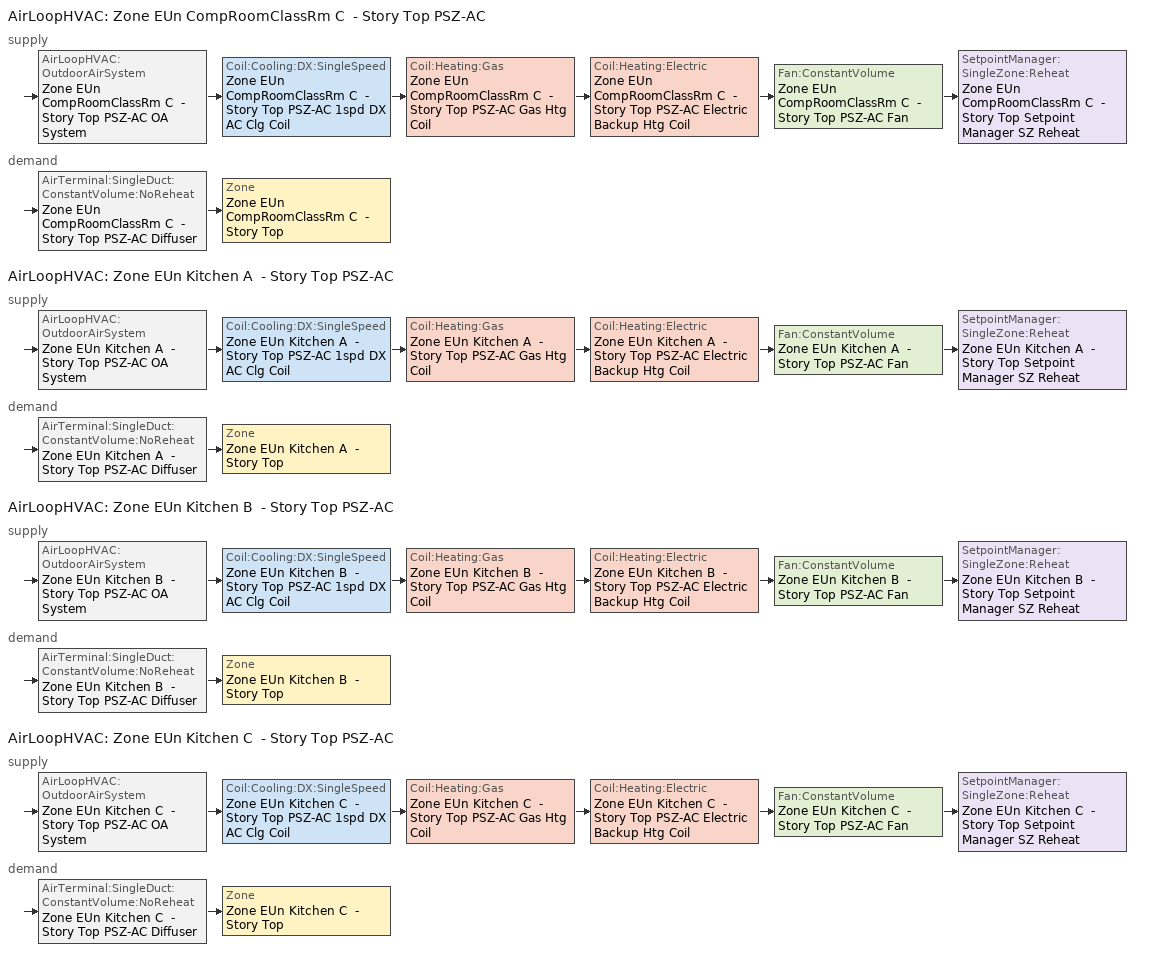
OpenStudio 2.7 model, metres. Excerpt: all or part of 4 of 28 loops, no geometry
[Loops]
AirLoopHVAC 'Zone EUn CompRoomClassRm C  - Story Top PSZ-AC'
 supply: AirLoopHVAC:OutdoorAirSystem 'Zone EUn CompRoomClassRm C  - Story Top PSZ-AC OA System' > Coil:Cooling:DX:SingleSpeed 'Zone EUn CompRoomClassRm C  - Story Top PSZ-AC 1spd DX AC Clg Coil' > Coil:Heating:Gas 'Zone EUn CompRoomClassRm C  - Story Top PSZ-AC Gas Htg Coil' > Coil:Heating:Electric 'Zone EUn CompRoomClassRm C  - Story Top PSZ-AC Electric Backup Htg Coil' > Fan:ConstantVolume 'Zone EUn CompRoomClassRm C  - Story Top PSZ-AC Fan' > SetpointManager:SingleZone:Reheat 'Zone EUn CompRoomClassRm C  - Story Top Setpoint Manager SZ Reheat'
 demand: AirTerminal:SingleDuct:ConstantVolume:NoReheat 'Zone EUn CompRoomClassRm C  - Story Top PSZ-AC Diffuser' > Zone 'Zone EUn CompRoomClassRm C  - Story Top'
AirLoopHVAC 'Zone EUn Kitchen A  - Story Top PSZ-AC'
 supply: AirLoopHVAC:OutdoorAirSystem 'Zone EUn Kitchen A  - Story Top PSZ-AC OA System' > Coil:Cooling:DX:SingleSpeed 'Zone EUn Kitchen A  - Story Top PSZ-AC 1spd DX AC Clg Coil' > Coil:Heating:Gas 'Zone EUn Kitchen A  - Story Top PSZ-AC Gas Htg Coil' > Coil:Heating:Electric 'Zone EUn Kitchen A  - Story Top PSZ-AC Electric Backup Htg Coil' > Fan:ConstantVolume 'Zone EUn Kitchen A  - Story Top PSZ-AC Fan' > SetpointManager:SingleZone:Reheat 'Zone EUn Kitchen A  - Story Top Setpoint Manager SZ Reheat'
 demand: AirTerminal:SingleDuct:ConstantVolume:NoReheat 'Zone EUn Kitchen A  - Story Top PSZ-AC Diffuser' > Zone 'Zone EUn Kitchen A  - Story Top'
AirLoopHVAC 'Zone EUn Kitchen B  - Story Top PSZ-AC'
 supply: AirLoopHVAC:OutdoorAirSystem 'Zone EUn Kitchen B  - Story Top PSZ-AC OA System' > Coil:Cooling:DX:SingleSpeed 'Zone EUn Kitchen B  - Story Top PSZ-AC 1spd DX AC Clg Coil' > Coil:Heating:Gas 'Zone EUn Kitchen B  - Story Top PSZ-AC Gas Htg Coil' > Coil:Heating:Electric 'Zone EUn Kitchen B  - Story Top PSZ-AC Electric Backup Htg Coil' > Fan:ConstantVolume 'Zone EUn Kitchen B  - Story Top PSZ-AC Fan' > SetpointManager:SingleZone:Reheat 'Zone EUn Kitchen B  - Story Top Setpoint Manager SZ Reheat'
 demand: AirTerminal:SingleDuct:ConstantVolume:NoReheat 'Zone EUn Kitchen B  - Story Top PSZ-AC Diffuser' > Zone 'Zone EUn Kitchen B  - Story Top'
AirLoopHVAC 'Zone EUn Kitchen C  - Story Top PSZ-AC'
 supply: AirLoopHVAC:OutdoorAirSystem 'Zone EUn Kitchen C  - Story Top PSZ-AC OA System' > Coil:Cooling:DX:SingleSpeed 'Zone EUn Kitchen C  - Story Top PSZ-AC 1spd DX AC Clg Coil' > Coil:Heating:Gas 'Zone EUn Kitchen C  - Story Top PSZ-AC Gas Htg Coil' > Coil:Heating:Electric 'Zone EUn Kitchen C  - Story Top PSZ-AC Electric Backup Htg Coil' > Fan:ConstantVolume 'Zone EUn Kitchen C  - Story Top PSZ-AC Fan' > SetpointManager:SingleZone:Reheat 'Zone EUn Kitchen C  - Story Top Setpoint Manager SZ Reheat'
 demand: AirTerminal:SingleDuct:ConstantVolume:NoReheat 'Zone EUn Kitchen C  - Story Top PSZ-AC Diffuser' > Zone 'Zone EUn Kitchen C  - Story Top'
[Sizing:Zone] Zone Cooling Design Supply Air Temperature Input Method=SupplyAirTemperature; Zone Cooling Design Supply Air Temperature {C}=12.7778; Zone Cooling Design Supply Air Temperature Difference {deltaC}=11.11; Zone Heating Design Supply Air Temperature Input Method=SupplyAirTemperature; Zone Heating Design Supply Air Temperature {C}=50; Zone Heating Design Supply Air Temperature Difference {deltaC}=11.11; Zone Cooling Design Supply Air Humidity Ratio {kg-H2O/kg-air}=0.0085; Zone Heating Design Supply Air Humidity Ratio {kg-H2O/kg-air}=0.008; Cooling Design Air Flow Method=DesignDay; Heating Design Air Flow Method=DesignDay; Account for Dedicated Outdoor Air System=No; Dedicated Outdoor Air System Control Strategy=NeutralSupplyAir; Dedicated Outdoor Air Low Setpoint Temperature for Design {C}=autosize; Dedicated Outdoor Air High Setpoint Temperature for Design {C}=autosize
Zone EUn Kitchen A  - Story Top; Zone EUn Kitchen B  - Story Top; Zone EUn Kitchen C  - Story Top; Zone EUn CompRoomClassRm C  - Story Top
[Zone equipment]
Zone EUn Kitchen A  - Story Top: Zone EUn Kitchen A  - Story Top Exhaust Fan, Zone EUn Kitchen A  - Story Top PSZ-AC Diffuser
Zone EUn Kitchen B  - Story Top: Zone EUn Kitchen B  - Story Top Exhaust Fan, Zone EUn Kitchen B  - Story Top PSZ-AC Diffuser
Zone EUn Kitchen C  - Story Top: Zone EUn Kitchen C  - Story Top Exhaust Fan, Zone EUn Kitchen C  - Story Top PSZ-AC Diffuser
Zone EUn CompRoomClassRm C  - Story Top: Zone EUn CompRoomClassRm C  - Story Top PSZ-AC Diffuser
[Fan:ZoneExhaust] Availability Schedule=DEER University Kitchen Exhaust Fan DCV Schedule; Fan Total Efficiency=0.429; Pressure Rise {Pa}=124.544; System Availability Manager Coupling Mode=Decoupled
Name | Maximum Flow Rate {m3/s}
Zone EUn Kitchen A  - Story Top Exhaust Fan; Zone EUn Kitchen C  - Story Top Exhaust Fan | 0.0581663
Zone EUn Kitchen B  - Story Top Exhaust Fan | 0.461655
[AirLoopHVAC] Availability Schedule=Always On Discrete; Design Supply Air Flow Rate {m3/s}=AutoSize
Zone EUn CompRoomClassRm C  - Story Top PSZ-AC; Zone EUn Kitchen A  - Story Top PSZ-AC; Zone EUn Kitchen B  - Story Top PSZ-AC; Zone EUn Kitchen C  - Story Top PSZ-AC
[Sizing:System] Type of Load to Size On=Sensible; Design Outdoor Air Flow Rate {m3/s}=Autosize; Central Heating Maximum System Air Flow Ratio=1; Preheat Design Temperature {C}=7.22222; Preheat Design Humidity Ratio {kg-H2O/kg-Air}=0.008; Precool Design Temperature {C}=12.7778; Precool Design Humidity Ratio {kg-H2O/kg-Air}=0.008; Central Cooling Design Supply Air Temperature {C}=12.7778; Central Heating Design Supply Air Temperature {C}=50; Sizing Option=Coincident; 100% Outdoor Air in Cooling=No; 100% Outdoor Air in Heating=No; Central Cooling Design Supply Air Humidity Ratio {kg-H2O/kg-Air}=0.0085; Central Heating Design Supply Air Humidity Ratio {kg-H2O/kg-Air}=0.008; Cooling Design Air Flow Method=DesignDay; Cooling Design Air Flow Rate {m3/s}=0; Heating Design Air Flow Method=DesignDay; Heating Design Air Flow Rate {m3/s}=0; System Outdoor Air Method=ZoneSum; Zone Maximum Outdoor Air Fraction=1; Cooling Supply Air Flow Rate Per Floor Area {m3/s-m2}=0.00996765; Cooling Fraction of Autosized Cooling Supply Air Flow Rate=1; Cooling Supply Air Flow Rate Per Unit Cooling Capacity {m3/s-W}=3.94755e-05; Heating Supply Air Flow Rate Per Floor Area {m3/s-m2}=0.00996765; Heating Fraction of Autosized Heating Supply Air Flow Rate=1; Heating Fraction of Autosized Cooling Supply Air Flow Rate=1; Heating Supply Air Flow Rate Per Unit Heating Capacity {m3/s-W}=3.15882e-05; Cooling Design Capacity Method=CoolingDesignCapacity; Cooling Design Capacity {W}=autosize; Cooling Design Capacity Per Floor Area {W/m2}=234.7; Fraction of Autosized Cooling Design Capacity=1; Heating Design Capacity Method=HeatingDesignCapacity; Heating Design Capacity {W}=autosize; Heating Design Capacity Per Floor Area {W/m2}=157; Fraction of Autosized Heating Design Capacity=1; Central Cooling Capacity Control Method=OnOff
Zone EUn CompRoomClassRm C  - Story Top PSZ-AC; Zone EUn Kitchen A  - Story Top PSZ-AC; Zone EUn Kitchen B  - Story Top PSZ-AC; Zone EUn Kitchen C  - Story Top PSZ-AC
[Controller:OutdoorAir] Minimum Outdoor Air Flow Rate {m3/s}=0; Maximum Outdoor Air Flow Rate {m3/s}=Autosize; Economizer Control Type=NoEconomizer; Economizer Control Action Type=ModulateFlow; Economizer Maximum Limit Dry-Bulb Temperature {C}=28; Economizer Maximum Limit Enthalpy {J/kg}=64000; Lockout Type=NoLockout; Minimum Limit Type=FixedMinimum; Minimum Outdoor Air Schedule=Always On Discrete; High Humidity Control=No; Heat Recovery Bypass Control Type=BypassWhenWithinEconomizerLimits
Name | Controller Mechanical Ventilation
Zone EUn CompRoomClassRm C  - Story Top PSZ-AC OA System Controller | Controller Mechanical Ventilation 16
Zone EUn Kitchen A  - Story Top PSZ-AC OA System Controller | Controller Mechanical Ventilation 17
Zone EUn Kitchen B  - Story Top PSZ-AC OA System Controller | Controller Mechanical Ventilation 18
Zone EUn Kitchen C  - Story Top PSZ-AC OA System Controller | Controller Mechanical Ventilation 19
[Controller:MechanicalVentilation] Availability Schedule=Always On Discrete; System Outdoor Air Method=ZoneSum
Controller Mechanical Ventilation 16; Controller Mechanical Ventilation 17; Controller Mechanical Ventilation 18; Controller Mechanical Ventilation 19
[AirLoopHVAC:OutdoorAirSystem]
Name | Controller
Zone EUn CompRoomClassRm C  - Story Top PSZ-AC OA System | Zone EUn CompRoomClassRm C  - Story Top PSZ-AC OA System Controller
Zone EUn Kitchen A  - Story Top PSZ-AC OA System | Zone EUn Kitchen A  - Story Top PSZ-AC OA System Controller
Zone EUn Kitchen B  - Story Top PSZ-AC OA System | Zone EUn Kitchen B  - Story Top PSZ-AC OA System Controller
Zone EUn Kitchen C  - Story Top PSZ-AC OA System | Zone EUn Kitchen C  - Story Top PSZ-AC OA System Controller
[SetpointManager:SingleZone:Reheat] Minimum Supply Air Temperature {C}=12.7778; Maximum Supply Air Temperature {C}=50
Name | Control Zone | Setpoint Node or NodeList
Zone EUn CompRoomClassRm C  - Story Top Setpoint Manager SZ Reheat | Zone EUn CompRoomClassRm C  - Story Top | Zone EUn CompRoomClassRm C  - Story Top PSZ-AC Supply Outlet Node
Zone EUn Kitchen A  - Story Top Setpoint Manager SZ Reheat | Zone EUn Kitchen A  - Story Top | Zone EUn Kitchen A  - Story Top PSZ-AC Supply Outlet Node
Zone EUn Kitchen B  - Story Top Setpoint Manager SZ Reheat | Zone EUn Kitchen B  - Story Top | Zone EUn Kitchen B  - Story Top PSZ-AC Supply Outlet Node
Zone EUn Kitchen C  - Story Top Setpoint Manager SZ Reheat | Zone EUn Kitchen C  - Story Top | Zone EUn Kitchen C  - Story Top PSZ-AC Supply Outlet Node
[Fan:ConstantVolume] Availability Schedule=Always On Discrete; Fan Total Efficiency=0.54; Pressure Rise {Pa}=622.722; Maximum Flow Rate {m3/s}=AutoSize; Motor Efficiency=0.9; Motor In Airstream Fraction=1
Zone EUn CompRoomClassRm C  - Story Top PSZ-AC Fan; Zone EUn Kitchen A  - Story Top PSZ-AC Fan; Zone EUn Kitchen B  - Story Top PSZ-AC Fan; Zone EUn Kitchen C  - Story Top PSZ-AC Fan
[Coil:Heating:Gas] Availability Schedule=Always On Discrete; Gas Burner Efficiency=0.8; Nominal Capacity {W}=AutoSize; Parasitic Electric Load {W}=0; Parasitic Gas Load {W}=0
Zone EUn CompRoomClassRm C  - Story Top PSZ-AC Gas Htg Coil; Zone EUn Kitchen A  - Story Top PSZ-AC Gas Htg Coil; Zone EUn Kitchen B  - Story Top PSZ-AC Gas Htg Coil; Zone EUn Kitchen C  - Story Top PSZ-AC Gas Htg Coil
[Coil:Heating:Electric] Availability Schedule=Always On Discrete; Efficiency=1
Zone EUn CompRoomClassRm C  - Story Top PSZ-AC Electric Backup Htg Coil; Zone EUn Kitchen A  - Story Top PSZ-AC Electric Backup Htg Coil; Zone EUn Kitchen B  - Story Top PSZ-AC Electric Backup Htg Coil; Zone EUn Kitchen C  - Story Top PSZ-AC Electric Backup Htg Coil
[Coil:Cooling:DX:SingleSpeed] Availability Schedule=Always On Discrete; Rated Total Cooling Capacity {W}=autosize; Rated Sensible Heat Ratio=autosize; Rated COP {W/W}=3; Rated Air Flow Rate {m3/s}=autosize; Rated Evaporator Fan Power Per Volume Flow Rate {W/(m3/s)}=773.3; Condenser Type=AirCooled; Evaporative Condenser Effectiveness=0; Evaporative Condenser Air Flow Rate {m3/s}=Autosize; Evaporative Condenser Pump Rated Power Consumption {W}=Autosize; Crankcase Heater Capacity {W}=0; Maximum Outdoor Dry-Bulb Temperature for Crankcase Heater Operation {C}=0; Basin Heater Capacity {W/K}=0; Basin Heater Setpoint Temperature {C}=10
Name | Total Cooling Capacity Function of Temperature Curve | Total Cooling Capacity Function of Flow Fraction Curve | Energy Input Ratio Function of Temperature Curve | Energy Input Ratio Function of Flow Fraction Curve | Part Load Fraction Correlation Curve
Zone EUn CompRoomClassRm C  - Story Top PSZ-AC 1spd DX AC Clg Coil | Curve Biquadratic 65 | Curve Quadratic 95 | Curve Biquadratic 66 | Curve Quadratic 96 | Curve Quadratic 97
Zone EUn Kitchen A  - Story Top PSZ-AC 1spd DX AC Clg Coil | Curve Biquadratic 69 | Curve Quadratic 101 | Curve Biquadratic 70 | Curve Quadratic 102 | Curve Quadratic 103
Zone EUn Kitchen B  - Story Top PSZ-AC 1spd DX AC Clg Coil | Curve Biquadratic 73 | Curve Quadratic 107 | Curve Biquadratic 74 | Curve Quadratic 108 | Curve Quadratic 109
Zone EUn Kitchen C  - Story Top PSZ-AC 1spd DX AC Clg Coil | Curve Biquadratic 77 | Curve Quadratic 113 | Curve Biquadratic 78 | Curve Quadratic 114 | Curve Quadratic 115
[AirTerminal:SingleDuct:ConstantVolume:NoReheat] Availability Schedule=Always On Discrete; Maximum Air Flow Rate {m3/s}=AutoSize
Zone EUn CompRoomClassRm C  - Story Top PSZ-AC Diffuser; Zone EUn Kitchen A  - Story Top PSZ-AC Diffuser; Zone EUn Kitchen B  - Story Top PSZ-AC Diffuser; Zone EUn Kitchen C  - Story Top PSZ-AC Diffuser
[Schedule:Ruleset]
DEER University Kitchen Exhaust Fan DCV Schedule: Default Day Schedule=DEER University Kitchen Exhaust Fan DCV Schedule Default; Summer Design Day Schedule=DEER University Kitchen Exhaust Fan DCV Schedule Summer Design Day; Winter Design Day Schedule=DEER University Kitchen Exhaust Fan DCV Schedule Winter Design Day
[Schedule:Day]
DEER University Kitchen Exhaust Fan DCV Schedule Default: 24, 0, 0
DEER University Kitchen Exhaust Fan DCV Schedule Summer Design Day; DEER University Kitchen Exhaust Fan DCV Schedule Wkdy Day; DEER University Kitchen Exhaust Fan DCV Schedule Wkdy Day 1; DEER University Kitchen Exhaust Fan DCV Schedule Wkdy Day 3: 6, 0, 0, 11, 0, 0.83, 13, 0, 0.95, 15, 0, 0.83, 16, 0, 0.9, 18, 0, 0.95, 20, 0, 0.83, 22, 0, 0.5, 24, 0, 0
DEER University Kitchen Exhaust Fan DCV Schedule Winter Design Day; DEER University Kitchen Exhaust Fan DCV Schedule Wkdy Day 2: 6, 0, 0, 20, 0, 0.83, 21, 0, 0.5, 24, 0, 0
DEER University Kitchen Exhaust Fan DCV Schedule Wknd Day; DEER University Kitchen Exhaust Fan DCV Schedule Wknd Day 1; DEER University Kitchen Exhaust Fan DCV Schedule Wknd Day 3: 8, 0, 0, 11, 0, 0.83, 13, 0, 0.9, 16, 0, 0.83, 18, 0, 0.9, 19, 0, 0.83, 24, 0, 0
DEER University Kitchen Exhaust Fan DCV Schedule Wknd Day 2: 8, 0, 0, 15, 0, 0.83, 24, 0, 0
[Schedule:Rule] Schedule Ruleset=DEER University Kitchen Exhaust Fan DCV Schedule; Date Specification Type=DateRange
Name | Rule Order | Day Schedule | Apply Monday | Apply Tuesday | Apply Wednesday | Apply Thursday | Apply Friday | Start Month | Start Day | End Month | End Day | Apply Sunday | Apply Saturday
Schedule Rule 204 | 7 | DEER University Kitchen Exhaust Fan DCV Schedule Wkdy Day | Yes | Yes | Yes | Yes | Yes | 1 | 12 | 4 | 3
Schedule Rule 205 | 6 | DEER University Kitchen Exhaust Fan DCV Schedule Wknd Day |  |  |  |  |  | 1 | 12 | 4 | 3 | Yes | Yes
Schedule Rule 206 | 5 | DEER University Kitchen Exhaust Fan DCV Schedule Wkdy Day 1 | Yes | Yes | Yes | Yes | Yes | 4 | 13 | 5 | 22
Schedule Rule 207 | 4 | DEER University Kitchen Exhaust Fan DCV Schedule Wknd Day 1 |  |  |  |  |  | 4 | 13 | 5 | 22 | Yes | Yes
Schedule Rule 208 | 3 | DEER University Kitchen Exhaust Fan DCV Schedule Wkdy Day 2 | Yes | Yes | Yes | Yes | Yes | 6 | 1 | 8 | 7
Schedule Rule 209 | 2 | DEER University Kitchen Exhaust Fan DCV Schedule Wknd Day 2 |  |  |  |  |  | 6 | 1 | 8 | 7 | Yes | Yes
Schedule Rule 210 | 1 | DEER University Kitchen Exhaust Fan DCV Schedule Wkdy Day 3 | Yes | Yes | Yes | Yes | Yes | 8 | 17 | 12 | 11
Schedule Rule 211 | 0 | DEER University Kitchen Exhaust Fan DCV Schedule Wknd Day 3 |  |  |  |  |  | 8 | 17 | 12 | 11 | Yes | Yes
[Schedule:Constant]
Always On Discrete: Value=1
[Curve:Biquadratic] Minimum Value of x=-100; Maximum Value of x=100; Minimum Value of y=-100; Maximum Value of y=100
Name | Coefficient1 Constant | Coefficient2 x | Coefficient3 x**2 | Coefficient4 y | Coefficient5 y**2 | Coefficient6 x*y
Curve Biquadratic 65; Curve Biquadratic 69; Curve Biquadratic 73; Curve Biquadratic 77 | 0.971212 | -0.0152755 | 0.00144345 | -0.00039321 | -6.8364e-06 | -0.000290596
Curve Biquadratic 66; Curve Biquadratic 70; Curve Biquadratic 74; Curve Biquadratic 78 | 0.286871 | 0.0239022 | -0.000810648 | 0.0134585 | 0.000338936 | -0.000487004
[Curve:Quadratic]
Name | Coefficient1 Constant | Coefficient2 x | Coefficient3 x**2 | Minimum Value of x | Maximum Value of x | Minimum Curve Output | Maximum Curve Output
Curve Quadratic 95; Curve Quadratic 96; Curve Quadratic 101; Curve Quadratic 102; Curve Quadratic 107; Curve Quadratic 108; Curve Quadratic 113; Curve Quadratic 114 | 1 | 0 | 0 | -100 | 100
Curve Quadratic 97; Curve Quadratic 103; Curve Quadratic 109; Curve Quadratic 115 | 0.909496 | 0.0986477 | -0.00819488 | 0 | 1 | 0.7 | 1
